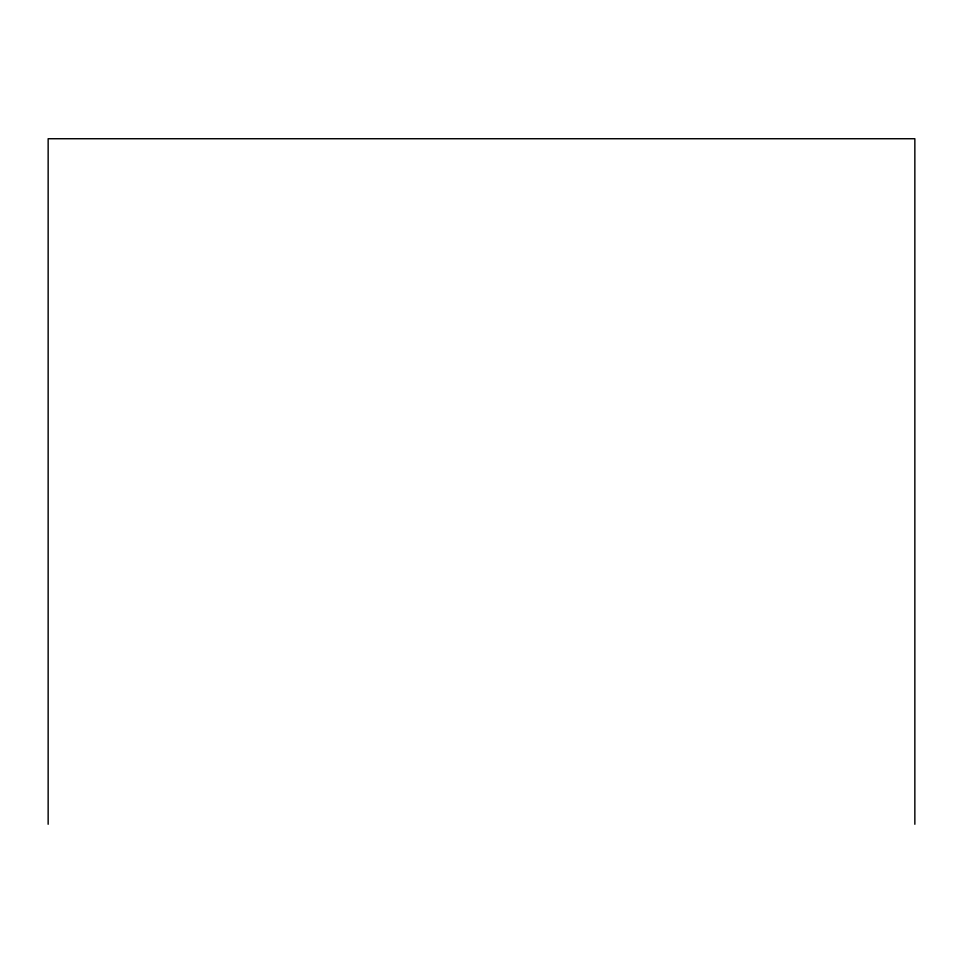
<?xml version="1.0" encoding="UTF-8"?>
<svg xmlns="http://www.w3.org/2000/svg" width="963" height="963" viewBox="0 0 963 963"><rect width="100%" height="100%" fill="white"/><g stroke="black" fill="none" stroke-linecap="round" stroke-linejoin="round"><path stroke-width="1.44" d="M914.85 824.268L914.85 138.732L48.15 138.732L48.15 824.268"/></g></svg>
